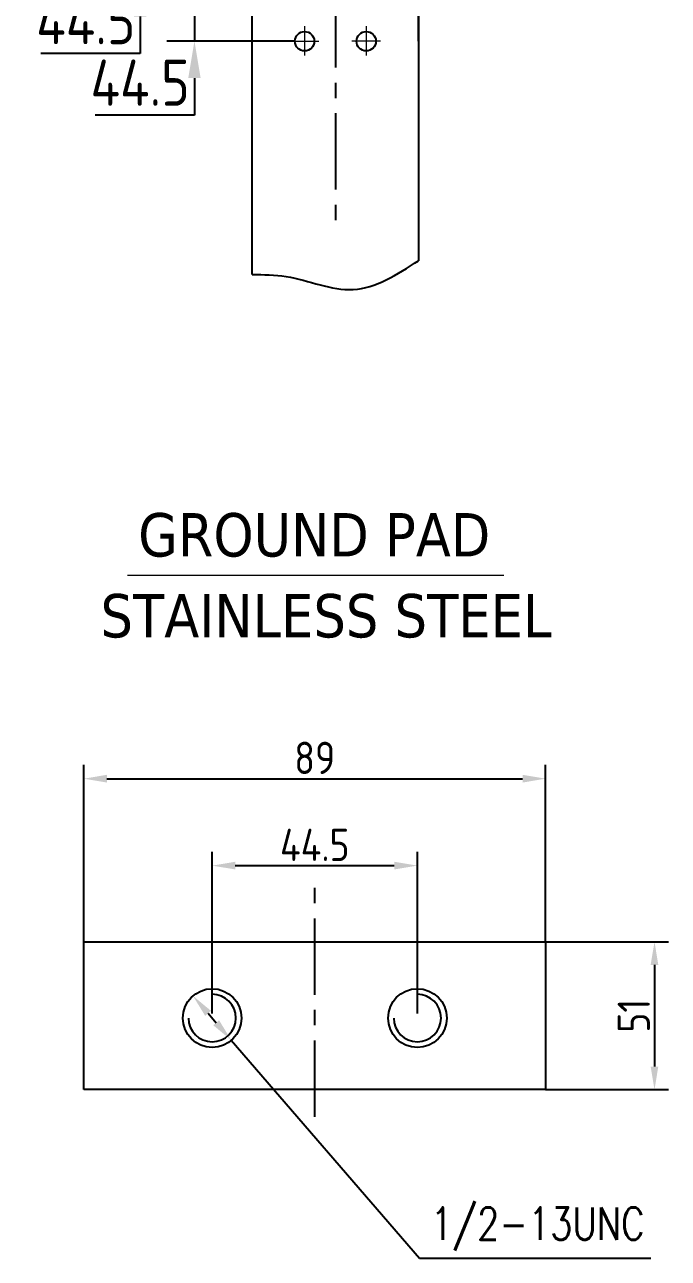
# Model space of a CAD drawing. Header units: millimetres. Extents: x 70841 to 133731, y -170061 to -164340.
# Drawn here: x 84922 to 85619, y -166913 to -165578 of the extents above; entities that cross this region are included whole.
import ezdxf

# ---------------------------------------------------------------- set-up
doc = ezdxf.new("R2010")
doc.units = ezdxf.units.MM
doc.header["$LTSCALE"] = 13
doc.linetypes.add('CENTERX2', pattern=[101.6, 63.5, -12.7, 12.7, -12.7])
doc.linetypes.add('点画线', pattern=[18, 12, -2, 2, -2])
doc.layers.add('1', color=4, linetype='Continuous')
doc.layers.add('中心线层', color=1, linetype='点画线', lineweight=18, true_color=0xff0000)
doc.layers.add('标注、文本', color=3, linetype='Continuous', lineweight=25)
doc.layers.add('铁心', color=3, linetype='Continuous', lineweight=0)
doc.styles.get("Standard").update_dxf_attribs({"font": 'gbenor.shx', "bigfont": 'gbcbig.shx'})
doc.styles.add('Tahoma$001', font='tahoma.ttf', dxfattribs={"height": 2.159784})
doc.dimstyles.new('1-15', dxfattribs={"dimscale": 20, "dimtxt": 3.5, "dimasz": 2, "dimexe": 1.5, "dimexo": 0.5, "dimgap": 0.5, "dimtad": 1, "dimtoh": 1, "dimdec": 1, "dimdsep": 46, "dimtxsty": 'Standard', "dimcen": 2.5, "dimclrd": 3, "dimclre": 3, "dimclrt": 3, "dimadec": 0, "dimazin": 2, "dimtfac": 1, "dimtdec": 1, "dimtmove": 0, "dimatfit": 2, "dimfxl": 1, "dimarcsym": 0})
doc.dimstyles.new('丁晓菲', dxfattribs={"dimscale": 10, "dimtxt": 3.5, "dimasz": 2.5, "dimexe": 1.5, "dimexo": 0, "dimgap": 0.5, "dimtad": 1, "dimtoh": 1, "dimtxsty": 'Standard', "dimcen": 2.5, "dimclrd": 3, "dimclre": 3, "dimclrt": 2, "dimadec": 0, "dimazin": 0, "dimtfac": 1, "dimtmove": 0, "dimatfit": 2, "dimfxl": 1.5, "dimarcsym": 0})

# ---------------------------------------------------------------- blocks, each defined once
blk = doc.blocks.new('*D1629')
at = {"layer": 'Defpoints', "color": 0, "transparency": 16777216}
for p in [(85348.4, -165289.1), (85348.4, -165605.4), (85168.4, -165619.1)]:
    blk.add_point(p, dxfattribs=at)
at = {"layer": '标注、文本', "color": 3, "lineweight": -2, "transparency": 16777216}
for p, q in [((85168.4, -165609.1), (85168.4, -165259.1)), ((85348.4, -165595.4), (85348.4, -165259.1)), ((85208.4, -165289.1), (85308.4, -165289.1))]:
    blk.add_line(p, q, dxfattribs=at)
at = {"layer": '标注、文本', "color": 3, "transparency": 16777216}
for points in [[(85208.4, -165282.4), (85208.4, -165295.8), (85168.4, -165289.1)], [(85308.4, -165282.4), (85308.4, -165295.8), (85348.4, -165289.1)]]:
    blk.add_solid(points, dxfattribs=at)
at = {"layer": '标注、文本', "color": 3, "transparency": 16777216, "insert": (85276.6, -165254.1), "char_height": 50, "attachment_point": 5}
blk.add_mtext('101', dxfattribs=at)
blk = doc.blocks.new('*D1632')
at = {"layer": 'Defpoints', "color": 0, "transparency": 16777216}
for p in [(85225.1, -165462.2), (85047, -165528.9), (85214.6, -165528.9)]:
    blk.add_point(p, dxfattribs=at)
at = {"layer": '标注、文本', "color": 3, "lineweight": -2, "transparency": 16777216}
for p, q in [((85047, -165422.2), (85047, -165382.2)), ((85215.1, -165462.2), (85017, -165462.2)), ((85047, -165462.2), (85047, -165528.9)), ((85204.6, -165528.9), (85017, -165528.9)), ((85047, -165568.9), (85047, -165608.9)), ((85047, -165608.9), (84939.4, -165608.9))]:
    blk.add_line(p, q, dxfattribs=at)
at = {"layer": '标注、文本', "color": 3, "transparency": 16777216}
for points in [[(85040.3, -165422.2), (85053.7, -165422.2), (85047, -165462.2)], [(85040.3, -165568.9), (85053.7, -165568.9), (85047, -165528.9)]]:
    blk.add_solid(points, dxfattribs=at)
at = {"layer": '标注、文本', "color": 3, "transparency": 16777216, "insert": (84988.2, -165573.9), "char_height": 50, "attachment_point": 5}
blk.add_mtext('44.5 ', dxfattribs=at)
blk = doc.blocks.new('*D1650')
at = {"layer": 'Defpoints', "color": 0, "transparency": 16777216}
for p in [(85225.1, -165528.9), (85105.8, -165595.5), (85225.1, -165595.5)]:
    blk.add_point(p, dxfattribs=at)
at = {"layer": '标注、文本', "color": 3, "lineweight": -2, "transparency": 16777216}
for p, q in [((85105.8, -165488.9), (85105.8, -165448.9)), ((85215.1, -165528.9), (85075.8, -165528.9)), ((85105.8, -165528.9), (85105.8, -165595.5)), ((85215.1, -165595.5), (85075.8, -165595.5)), ((85105.8, -165635.5), (85105.8, -165675.5)), ((85105.8, -165675.5), (84998.2, -165675.5))]:
    blk.add_line(p, q, dxfattribs=at)
at = {"layer": '标注、文本', "color": 3, "transparency": 16777216}
for points in [[(85099.1, -165488.9), (85112.5, -165488.9), (85105.8, -165528.9)], [(85099.1, -165635.5), (85112.5, -165635.5), (85105.8, -165595.5)]]:
    blk.add_solid(points, dxfattribs=at)
at = {"layer": '标注、文本', "color": 3, "transparency": 16777216, "insert": (85047, -165640.5), "char_height": 50, "attachment_point": 5}
blk.add_mtext('44.5', dxfattribs=at)
blk = doc.blocks.new('*D1634')
at = {"layer": 'Defpoints', "color": 0, "transparency": 16777216}
for p in [(85486.1, -166570.1), (85486.1, -166730.1), (85604, -166730.1)]:
    blk.add_point(p, dxfattribs=at)
at = {"layer": '标注、文本', "color": 3, "lineweight": -2, "transparency": 16777216}
for p, q in [((85486.1, -166570.1), (85619, -166570.1)), ((85604, -166595.1), (85604, -166705.1)), ((85486.1, -166730.1), (85619, -166730.1))]:
    blk.add_line(p, q, dxfattribs=at)
at = {"layer": '标注、文本', "color": 3, "transparency": 16777216}
for points in [[(85599.8, -166595.1), (85608.1, -166595.1), (85604, -166570.1)], [(85599.8, -166705.1), (85608.1, -166705.1), (85604, -166730.1)]]:
    blk.add_solid(points, dxfattribs=at)
at = {"layer": '标注、文本', "color": 2, "transparency": 16777216, "insert": (85581.5, -166650.1), "char_height": 35, "attachment_point": 5, "rotation": 90, "bg_fill": 3, "box_fill_scale": 1.1, "bg_fill_color": 256, "bg_fill_true_color": 13158600, "bg_fill_transparency": 0}
blk.add_mtext('51', dxfattribs=at)
blk = doc.blocks.new('*D1651')
at = {"layer": 'Defpoints', "color": 0, "transparency": 16777216}
for p in [(85104.2, -166628.6), (85145.7, -166676.6)]:
    blk.add_point(p, dxfattribs=at)
at = {"layer": '标注、文本', "color": 3, "lineweight": -2, "transparency": 16777216}
for p, q in [((85120.6, -166647.5), (85129.4, -166657.7)), ((85145.7, -166676.6), (85349.6, -166912.6)), ((85349.6, -166912.6), (85599.9, -166912.6))]:
    blk.add_line(p, q, dxfattribs=at)
at = {"layer": '标注、文本', "color": 3, "transparency": 16777216}
for points in [[(85123.7, -166644.8), (85117.4, -166650.2), (85104.2, -166628.6)], [(85132.5, -166655), (85126.2, -166660.4), (85145.7, -166676.6)]]:
    blk.add_solid(points, dxfattribs=at)
at = {"layer": '标注、文本', "color": 2, "transparency": 16777216, "insert": (85477.3, -166880.9), "char_height": 35, "attachment_point": 5, "bg_fill": 3, "box_fill_scale": 1.1, "bg_fill_color": 256, "bg_fill_true_color": 13158600, "bg_fill_transparency": 0}
blk.add_mtext('{\\Fromans,gbcbig|c134;\\W0.8;1/2-13UNC}', dxfattribs=at)
blk = doc.blocks.new('*D1635')
at = {"layer": 'Defpoints', "color": 0, "transparency": 16777216}
for p in [(85347.2, -166487.7), (85125, -166647.6), (85347.2, -166647.6)]:
    blk.add_point(p, dxfattribs=at)
at = {"layer": '标注、文本', "color": 3, "lineweight": -2, "transparency": 16777216}
for p, q in [((85125, -166647.6), (85125, -166472.7)), ((85347.2, -166647.6), (85347.2, -166472.7)), ((85150, -166487.7), (85322.2, -166487.7))]:
    blk.add_line(p, q, dxfattribs=at)
at = {"layer": '标注、文本', "color": 3, "transparency": 16777216}
for points in [[(85150, -166483.5), (85150, -166491.8), (85125, -166487.7)], [(85322.2, -166483.5), (85322.2, -166491.8), (85347.2, -166487.7)]]:
    blk.add_solid(points, dxfattribs=at)
at = {"layer": '标注、文本', "color": 2, "transparency": 16777216, "insert": (85236.1, -166465.2), "char_height": 35, "attachment_point": 5, "bg_fill": 3, "box_fill_scale": 1.1, "bg_fill_color": 256, "bg_fill_true_color": 13158600, "bg_fill_transparency": 0}
blk.add_mtext('44.5', dxfattribs=at)
blk = doc.blocks.new('*D1636')
at = {"layer": 'Defpoints', "color": 0, "transparency": 16777216}
for p in [(85486.1, -166393.6), (84986.1, -166570.1), (85486.1, -166570.1)]:
    blk.add_point(p, dxfattribs=at)
at = {"layer": '标注、文本', "color": 3, "lineweight": -2, "transparency": 16777216}
for p, q in [((84986.1, -166570.1), (84986.1, -166378.6)), ((85486.1, -166570.1), (85486.1, -166378.6)), ((85011.1, -166393.6), (85461.1, -166393.6))]:
    blk.add_line(p, q, dxfattribs=at)
at = {"layer": '标注、文本', "color": 3, "transparency": 16777216}
for points in [[(85011.1, -166389.4), (85011.1, -166397.8), (84986.1, -166393.6)], [(85461.1, -166389.4), (85461.1, -166397.8), (85486.1, -166393.6)]]:
    blk.add_solid(points, dxfattribs=at)
at = {"layer": '标注、文本', "color": 2, "transparency": 16777216, "insert": (85236.1, -166371.1), "char_height": 35, "attachment_point": 5, "bg_fill": 3, "box_fill_scale": 1.1, "bg_fill_color": 256, "bg_fill_true_color": 13158600, "bg_fill_transparency": 0}
blk.add_mtext('89', dxfattribs=at)

msp = doc.modelspace()

# ---------------------------------------------------------------- linework, layer by layer
at = {"layer": '1', "color": 1, "linetype": 'CENTERX2', "lineweight": -3, "ltscale": 0.1}
for p, q in [((85258.489, -165409.46), (85258.416, -165804.164)), ((85236.105, -166759.436), (85236.105, -166510.672))]:
    msp.add_line(p, q, dxfattribs=at)
at = {"layer": '1'}
for p, q in [((85168.403, -165847.944), (85168.424, -165425.417)), ((85348.424, -165425.417), (85348.399, -165833.146)), ((84986.105, -166730.106), (84986.105, -166570.106)), ((84986.105, -166570.106), (85486.105, -166570.106)), ((85486.105, -166570.106), (85486.105, -166730.106)), ((85486.105, -166730.106), (84986.105, -166730.106))]:
    msp.add_line(p, q, dxfattribs=at)
for centre, radius in [((85225.112, -165595.667), 10.5), ((85225.112, -165595.667), 10.5), ((85291.786, -165595.678), 10.5), ((85291.807, -165595.678), 10.5), ((85124.98, -166652.606), 31.75), ((85347.23, -166652.606), 31.75)]:
    msp.add_circle(centre, radius, dxfattribs=at)
at = {"layer": '中心线层'}
for p, q in [((85225.112, -165579.348), (85225.112, -165611.184)), ((85291.833, -165579.358), (85291.823, -165611.194)), ((85209.612, -165595.466), (85240.612, -165595.466)), ((85307.327, -165595.482), (85276.328, -165595.472))]:
    msp.add_line(p, q, dxfattribs=at)
at = {"layer": '标注、文本'}
msp.add_open_spline([(85168.403, -165847.944), (85180.646, -165848.12), (85217.452, -165848.651), (85279.99, -165877.302), (85325.25, -165848.088), (85348.403, -165833.143)], degree=3, knots=[0, 0, 0, 0, 73.60943979, 221.28127785, 375.94621417, 375.94621417, 375.94621417, 375.94621417], dxfattribs=at)
at = {"layer": '铁心'}
msp.add_line((85033.333, -166173.527), (85440.951, -166173.527), dxfattribs=at)

# ---------------------------------------------------------------- texts
at = {"layer": '铁心', "style": 'Tahoma$001'}
for s, p in [('GROUND PAD  ', (85044.908, -166153.174)), ('STAINLESS STEEL ', (85004.123, -166240.697))]:
    msp.add_text(s, height=46.95689, dxfattribs=at).set_placement(p)

# ---------------------------------------------------------------- dimensions: what is measured, and where the dimension line sits
at = {"layer": '标注、文本'}
dim = msp.add_linear_dim(base=(85348.424, -165289.091), p1=(85168.424, -165619.078), p2=(85348.424, -165605.417), text='101', dimstyle='1-15', override={"dimtxt": 2.5}, dxfattribs=at)
dim.commit()
dim.dimension.update_dxf_attribs({"geometry": '*D1629', "text_midpoint": (85276.612, -165289.091), "dimtype": 160})
dim = msp.add_linear_dim(base=(85047.006, -165528.917), p1=(85225.112, -165462.167), p2=(85214.614, -165528.917), angle=270, text='44.5 ', dimstyle='1-15', override={"dimtxt": 2.5}, dxfattribs=at)
dim.commit()
dim.dimension.update_dxf_attribs({"geometry": '*D1632', "text_midpoint": (84988.227, -165608.917), "dimtype": 160})
dim = msp.add_linear_dim(base=(85105.786, -165595.466), p1=(85225.112, -165528.917), p2=(85225.112, -165595.466), angle=90, text='44.5', dimstyle='1-15', override={"dimtxt": 2.5}, dxfattribs=at)
dim.commit()
dim.dimension.update_dxf_attribs({"geometry": '*D1650', "text_midpoint": (85047.006, -165640.466)})

# ---------------------------------------------------------------- next in the draw order: dimensions: what is measured, and where the dimension line sits
dim = msp.add_linear_dim(base=(85603.971, -166730.106), p1=(85486.105, -166570.106), p2=(85486.105, -166730.106), angle=90, text='51', dimstyle='丁晓菲', override={"dimtfill": 1, "dimarcsym": 1}, dxfattribs=at)
dim.commit()
dim.dimension.update_dxf_attribs({"geometry": '*D1634', "text_midpoint": (85581.471, -166650.106)})

# ---------------------------------------------------------------- next in the draw order: dimensions: what is measured, and where the dimension line sits
dim = msp.add_diameter_dim_2p(p1=(85104.225, -166628.58), p2=(85145.736, -166676.633), text='{\\Fromans,gbcbig|c134;\\W0.8;1/2-13UNC}', dimstyle='丁晓菲', override={"dimtfill": 1, "dimarcsym": 1}, dxfattribs=at)
dim.commit()
dim.dimension.update_dxf_attribs({"geometry": '*D1651', "text_midpoint": (85477.256, -166912.614), "dimtype": 163})

# ---------------------------------------------------------------- next in the draw order: linework, layer by layer
for centre in [(85124.98, -166652.606), (85347.23, -166652.606)]:
    msp.add_arc(centre, 25.69, 180, 90, dxfattribs=at)

# ---------------------------------------------------------------- next in the draw order: dimensions: what is measured, and where the dimension line sits
dim = msp.add_linear_dim(base=(85347.23, -166487.672), p1=(85124.98, -166647.606), p2=(85347.23, -166647.606), text='44.5', dimstyle='丁晓菲', override={"dimtfill": 1, "dimarcsym": 1}, dxfattribs=at)
dim.commit()
dim.dimension.update_dxf_attribs({"geometry": '*D1635', "text_midpoint": (85236.105, -166465.172)})

# ---------------------------------------------------------------- next in the draw order: dimensions: what is measured, and where the dimension line sits
dim = msp.add_linear_dim(base=(85486.105, -166393.601), p1=(84986.105, -166570.106), p2=(85486.105, -166570.106), text='89', dimstyle='丁晓菲', override={"dimtfill": 1, "dimarcsym": 1}, dxfattribs=at)
dim.commit()
dim.dimension.update_dxf_attribs({"geometry": '*D1636', "text_midpoint": (85236.105, -166371.101)})

doc.saveas('drawing.dxf')
